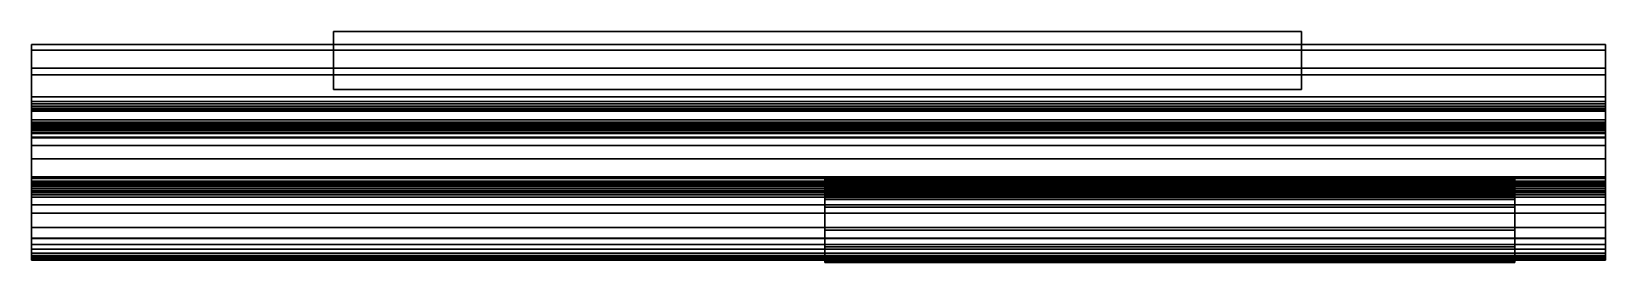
# Model space of a CAD drawing. Extents: x -26 to 26.1, y -7.6 to 0.
import ezdxf

# ---------------------------------------------------------------- set-up
doc = ezdxf.new("R2010")
doc.units = 0
doc.layers.add('DESENHO_NATU', color=4, linetype='CONTINUOUS')
doc.layers.add('METAL', color=190, linetype='CONTINUOUS')

msp = doc.modelspace()

# ---------------------------------------------------------------- meshes
at = {"layer": 'DESENHO_NATU'}
mesh = msp.add_polyface(dxfattribs=at)
corners = [(0.244, -7.416, 4.501), (23.077, -7.416, 4.501), (0.244, -7.598, 3.358), (0.244, -7.598, 3.358), (23.077, -7.598, 3.358), (23.077, -7.598, 3.358), (0.244, -7.641, 0.729), (23.077, -7.641, 0.729), (23.077, -7.489, -4.514), (0.244, -7.489, -4.514), (23.077, -7.123, -9.756), (0.244, -7.123, -9.756), (23.077, -6.568, -14.999), (0.244, -6.568, -14.999), (23.077, -5.559, -21.592), (0.244, -5.559, -21.592), (0.244, -5.486, -22.095), (23.077, -5.486, -22.095), (0.244, -5.424, -22.576), (23.077, -5.424, -22.576), (0.244, -5.373, -23.036), (23.077, -5.373, -23.036), (0.244, -5.333, -23.473), (23.077, -5.333, -23.473), (0.244, -5.198, -25.127), (23.077, -5.198, -25.127), (23.077, -5.161, -25.581), (0.244, -5.161, -25.581), (23.077, -5.126, -26.038), (0.244, -5.126, -26.038), (23.077, -5.091, -26.499), (0.244, -5.091, -26.499), (0.244, -5.057, -26.965), (23.077, -5.057, -26.965), (23.077, -4.94, -28.59), (0.244, -4.94, -28.59), (0.244, -4.903, -29.128), (23.077, -4.903, -29.128), (0.244, -4.885, -29.626), (23.077, -4.885, -29.626), (0.244, -4.887, -30.082), (23.077, -4.887, -30.082), (23.077, -4.908, -30.498), (0.244, -4.908, -30.498), (0.244, -5.029, -32.033), (23.077, -5.029, -32.033), (0.244, -5.072, -32.515), (23.077, -5.072, -32.515), (23.077, -5.126, -32.991), (0.244, -5.126, -32.991), (23.077, -5.191, -33.458), (0.244, -5.191, -33.458), (0.244, -5.265, -33.918), (23.077, -5.265, -33.918), (0.244, -5.815, -37.062), (23.077, -5.815, -37.062), (0.244, -7.545, -43.307), (23.077, -7.545, -43.307)]
mesh.append_faces([[corners[k] for k in face] for face in [(8, 9, 11, 10), (56, 57, 55, 54), (5, 3, 6, 7), (7, 6, 9, 8), (13, 12, 10, 11), (4, 1, 0, 2), (54, 55, 53, 52), (44, 45, 42, 43), (33, 32, 35, 34), (23, 22, 24, 25), (12, 13, 15, 14), (20, 22, 23, 21), (37, 34, 35, 36), (47, 45, 44, 46), (31, 32, 33, 30), (18, 20, 21, 19), (16, 18, 19, 17), (15, 16, 17, 14), (39, 37, 36, 38), (41, 39, 38, 40), (42, 41, 40, 43), (48, 47, 46, 49), (50, 48, 49, 51), (53, 50, 51, 52), (29, 31, 30, 28), (27, 29, 28, 26), (24, 27, 26, 25)]])
at = {"layer": 'METAL'}
mesh = msp.add_polyface(dxfattribs=at)
corners = [(16.014, 0, -5.089), (-16.011, 0, -5.089), (-16.011, 0, 1.971), (16.014, 0, 1.971), (16.014, -1.915, -5.089), (16.014, -1.915, 1.971), (-16.011, -1.915, 1.971), (-16.011, -1.915, -5.089), (16.014, 0, -5.089), (16.014, 0, 1.971), (16.014, -1.915, 1.971), (16.014, -1.915, -5.089), (16.014, 0, 1.971), (-16.011, 0, 1.971), (-16.011, -1.915, 1.971), (16.014, -1.915, 1.971), (-16.011, 0, 1.971), (-16.011, 0, -5.089), (-16.011, -1.915, -5.089), (-16.011, -1.915, 1.971), (-16.011, 0, -5.089), (16.014, 0, -5.089), (16.014, -1.915, -5.089), (-16.011, -1.915, -5.089)]
mesh.append_faces([[corners[k] for k in face] for face in [(0, 1, 2, 3), (4, 5, 6, 7), (8, 9, 10, 11), (12, 13, 14, 15), (16, 17, 18, 19), (20, 21, 22, 23)]])
mesh = msp.add_polyface(dxfattribs=at)
corners = [(-26, -4.86, 5.971), (-26, -4.86, 5.971), (-26, -4.86, 5.971), (26.072, -4.86, 5.971), (26.072, -4.86, 5.971), (-26, -3.767, 5.879), (-26, -3.767, 5.879), (-26, -3.767, 5.879), (26.072, -3.767, 5.879), (26.072, -3.767, 5.879), (26.072, -3.767, 5.879), (-26, -6.006, 5.808), (-26, -6.006, 5.808), (-26, -6.006, 5.808), (26.072, -6.006, 5.808), (26.072, -6.006, 5.808), (26.072, -6.006, 5.808), (-26, -3.349, 5.601), (-26, -3.349, 5.601), (-26, -3.349, 5.601), (26.072, -3.349, 5.601), (26.072, -3.349, 5.601), (26.072, -3.349, 5.601), (-26, -6.831, 5.318), (-26, -6.831, 5.318), (-26, -6.831, 5.318), (26.072, -6.831, 5.318), (26.072, -6.831, 5.318), (26.072, -6.831, 5.318), (-26, -3.054, 5.137), (-26, -3.054, 5.137), (-26, -3.054, 5.137), (26.072, -3.054, 5.137), (26.072, -3.054, 5.137), (26.072, -3.054, 5.137), (-26, -7.335, 4.501), (-26, -7.335, 4.501), (-26, -7.335, 4.501), (26.072, -7.335, 4.501), (26.072, -7.335, 4.501), (26.072, -7.335, 4.501), (-26, -7.517, 3.358), (-26, -7.517, 3.358), (-26, -7.517, 3.358), (26.072, -7.517, 3.358), (26.072, -7.517, 3.358), (26.072, -7.517, 3.358), (-26, -7.56, 0.729), (-26, -7.56, 0.729), (-26, -1.211, 0.729), (-26, -1.211, 0.729), (26.072, -7.56, 0.729), (26.072, -7.56, 0.729), (26.072, -1.211, 0.729), (26.072, -1.211, 0.729), (-26, -0.428, -4.514), (-26, -0.428, -4.514), (26.072, -7.407, -4.514), (26.072, -7.407, -4.514), (-26, -7.407, -4.514), (-26, -7.407, -4.514), (26.072, -0.428, -4.514), (26.072, -0.428, -4.514), (-26, -0.616, -9.756), (-26, -0.616, -9.756), (26.072, -7.041, -9.756), (26.072, -7.041, -9.756), (-26, -7.041, -9.756), (-26, -7.041, -9.756), (26.072, -0.616, -9.756), (26.072, -0.616, -9.756), (-26, -1.431, -14.999), (-26, -1.431, -14.999), (26.072, -6.486, -14.999), (26.072, -6.486, -14.999), (-26, -6.486, -14.999), (-26, -6.486, -14.999), (26.072, -1.431, -14.999), (26.072, -1.431, -14.999), (-26, -2.162, -21.592), (-26, -2.162, -21.592), (26.072, -5.478, -21.592), (26.072, -5.478, -21.592), (-26, -5.478, -21.592), (-26, -5.478, -21.592), (26.072, -2.162, -21.592), (26.072, -2.162, -21.592), (-26, -5.404, -22.095), (-26, -5.404, -22.095), (-26, -2.922, -22.095), (-26, -2.922, -22.095), (26.072, -5.404, -22.095), (26.072, -5.404, -22.095), (26.072, -2.922, -22.095), (26.072, -2.922, -22.095), (-26, -5.342, -22.576), (-26, -5.342, -22.576), (-26, -3.201, -22.576), (-26, -3.201, -22.576), (26.072, -5.342, -22.576), (26.072, -5.342, -22.576), (26.072, -3.201, -22.576), (26.072, -3.201, -22.576), (-26, -5.291, -23.036), (-26, -5.291, -23.036), (-26, -2.999, -23.036), (-26, -2.999, -23.036), (26.072, -5.291, -23.036), (26.072, -5.291, -23.036), (26.072, -2.999, -23.036), (26.072, -2.999, -23.036), (-26, -5.251, -23.473), (-26, -5.251, -23.473), (-26, -2.315, -23.473), (-26, -2.315, -23.473), (26.072, -5.251, -23.473), (26.072, -5.251, -23.473), (26.072, -2.315, -23.473), (26.072, -2.315, -23.473), (-26, -5.116, -25.127), (-26, -5.116, -25.127), (-26, -2.391, -25.127), (-26, -2.391, -25.127), (26.072, -5.116, -25.127), (26.072, -5.116, -25.127), (26.072, -2.391, -25.127), (26.072, -2.391, -25.127), (-26, -3.12, -25.581), (-26, -3.12, -25.581), (26.072, -5.08, -25.581), (26.072, -5.08, -25.581), (-26, -5.08, -25.581), (-26, -5.08, -25.581), (26.072, -3.12, -25.581), (26.072, -3.12, -25.581), (-26, -3.376, -26.038), (-26, -3.376, -26.038), (26.072, -5.044, -26.038), (26.072, -5.044, -26.038), (-26, -5.044, -26.038), (-26, -5.044, -26.038), (26.072, -3.376, -26.038), (26.072, -3.376, -26.038), (-26, -3.159, -26.499), (-26, -3.159, -26.499), (26.072, -5.009, -26.499), (26.072, -5.009, -26.499), (-26, -5.009, -26.499), (-26, -5.009, -26.499), (26.072, -3.159, -26.499), (26.072, -3.159, -26.499), (-26, -4.975, -26.965), (-26, -4.975, -26.965), (-26, -2.471, -26.965), (-26, -2.471, -26.965), (26.072, -4.975, -26.965), (26.072, -4.975, -26.965), (26.072, -2.471, -26.965), (26.072, -2.471, -26.965), (-26, -2.536, -28.59), (-26, -2.536, -28.59), (26.072, -4.859, -28.59), (26.072, -4.859, -28.59), (-26, -4.859, -28.59), (-26, -4.859, -28.59), (26.072, -2.536, -28.59), (26.072, -2.536, -28.59), (-26, -4.821, -29.128), (-26, -4.821, -29.128), (-26, -3.267, -29.128), (-26, -3.267, -29.128), (26.072, -4.821, -29.128), (26.072, -4.821, -29.128), (26.072, -3.267, -29.128), (26.072, -3.267, -29.128), (-26, -4.803, -29.626), (-26, -4.803, -29.626), (-26, -3.518, -29.626), (-26, -3.518, -29.626), (26.072, -4.803, -29.626), (26.072, -4.803, -29.626), (26.072, -3.518, -29.626), (26.072, -3.518, -29.626), (-26, -4.805, -30.082), (-26, -4.805, -30.082), (-26, -3.29, -30.082), (-26, -3.29, -30.082), (26.072, -4.805, -30.082), (26.072, -4.805, -30.082), (26.072, -3.29, -30.082), (26.072, -3.29, -30.082), (-26, -2.582, -30.498), (-26, -2.582, -30.498), (26.072, -4.826, -30.498), (26.072, -4.826, -30.498), (-26, -4.826, -30.498), (-26, -4.826, -30.498), (26.072, -2.582, -30.498), (26.072, -2.582, -30.498), (-26, -4.947, -32.033), (-26, -4.947, -32.033), (-26, -2.568, -32.033), (-26, -2.568, -32.033), (26.072, -4.947, -32.033), (26.072, -4.947, -32.033), (26.072, -2.568, -32.033), (26.072, -2.568, -32.033), (-26, -4.991, -32.515), (-26, -4.991, -32.515), (-26, -3.27, -32.515), (-26, -3.27, -32.515), (26.072, -4.991, -32.515), (26.072, -4.991, -32.515), (26.072, -3.27, -32.515), (26.072, -3.27, -32.515), (-26, -3.499, -32.991), (-26, -3.499, -32.991), (26.072, -5.045, -32.991), (26.072, -5.045, -32.991), (-26, -5.045, -32.991), (-26, -5.045, -32.991), (26.072, -3.499, -32.991), (26.072, -3.499, -32.991), (-26, -3.255, -33.458), (-26, -3.255, -33.458), (26.072, -5.109, -33.458), (26.072, -5.109, -33.458), (-26, -5.109, -33.458), (-26, -5.109, -33.458), (26.072, -3.255, -33.458), (26.072, -3.255, -33.458), (-26, -5.183, -33.918), (-26, -5.183, -33.918), (-26, -2.538, -33.918), (-26, -2.538, -33.918), (26.072, -5.183, -33.918), (26.072, -5.183, -33.918), (26.072, -2.538, -33.918), (26.072, -2.538, -33.918), (-26, -5.734, -37.062), (-26, -5.734, -37.062), (-26, -2.465, -37.062), (-26, -2.465, -37.062), (26.072, -5.734, -37.062), (26.072, -5.734, -37.062), (26.072, -2.465, -37.062), (26.072, -2.465, -37.062), (-26, -2.631, -39.14), (-26, -2.631, -39.14), (-26, -2.631, -39.14), (26.072, -2.631, -39.14), (26.072, -2.631, -39.14), (26.072, -2.631, -39.14), (-26, -3.111, -40.642), (-26, -3.111, -40.642), (-26, -3.111, -40.642), (26.072, -3.111, -40.642), (26.072, -3.111, -40.642), (26.072, -3.111, -40.642), (-26, -4.213, -42.333), (-26, -4.213, -42.333), (-26, -4.213, -42.333), (26.072, -4.213, -42.333), (26.072, -4.213, -42.333), (26.072, -4.213, -42.333), (-26, -7.464, -43.307), (-26, -7.464, -43.307), (-26, -7.464, -43.307), (26.072, -7.464, -43.307), (26.072, -7.464, -43.307), (26.072, -7.464, -43.307), (-26, -5.733, -43.492), (-26, -5.733, -43.492), (-26, -5.733, -43.492), (26.072, -5.733, -43.492), (26.072, -5.733, -43.492), (26.072, -5.733, -43.492), (-26, -7.515, -43.665), (-26, -7.515, -43.665), (-26, -7.515, -43.665), (26.072, -7.515, -43.665), (26.072, -7.515, -43.665), (26.072, -7.515, -43.665), (-26, -7.428, -43.896), (-26, -7.428, -43.896), (-26, -7.428, -43.896), (26.072, -7.428, -43.896), (26.072, -7.428, -43.896), (26.072, -7.428, -43.896), (-26, -6.843, -43.977), (-26, -6.843, -43.977), (-26, -6.843, -43.977), (26.072, -6.843, -43.977), (26.072, -6.843, -43.977), (26.072, -6.843, -43.977), (-26, -7.205, -44), (-26, -7.205, -44), (-26, -7.205, -44), (26.072, -7.205, -44), (26.072, -7.205, -44), (26.072, -7.205, -44)]
mesh.append_faces([[corners[k] for k in face] for face in [(55, 61, 70, 64), (251, 248, 242, 246), (58, 60, 68, 66), (265, 268, 243, 239), (62, 57, 65, 69), (244, 250, 245, 245), (241, 247, 240, 240), (67, 59, 56, 63), (30, 33, 53, 49), (49, 53, 61, 55), (78, 72, 64, 70), (45, 42, 48, 52), (52, 48, 60, 58), (76, 74, 66, 68), (34, 46, 51, 54), (54, 51, 57, 62), (73, 77, 69, 65), (47, 43, 31, 50), (59, 47, 50, 56), (63, 71, 75, 67), (254, 249, 252, 257), (260, 255, 258, 263), (272, 261, 264, 275), (276, 293, 290, 273), (280, 269, 266, 277), (287, 282, 279, 284), (299, 288, 285, 296), (294, 300, 297, 291), (14, 3, 1, 11), (26, 15, 12, 23), (38, 27, 24, 35), (44, 39, 36, 41), (17, 6, 8, 20), (29, 18, 21, 32), (246, 242, 233, 237), (239, 243, 235, 231), (236, 244, 245, 238), (241, 240, 232, 234), (206, 202, 191, 197), (199, 203, 193, 195), (194, 204, 205, 198), (201, 200, 196, 192), (153, 157, 166, 160), (156, 152, 164, 162), (158, 155, 161, 165), (154, 159, 163, 151), (113, 117, 126, 122), (116, 112, 120, 124), (118, 115, 123, 125), (114, 121, 119, 111), (72, 78, 86, 80), (74, 76, 84, 82), (77, 73, 81, 85), (83, 75, 71, 79), (109, 117, 113, 105), (170, 160, 166, 174), (104, 112, 116, 108), (172, 162, 164, 168), (107, 115, 118, 110), (173, 165, 161, 171), (167, 163, 159, 169), (106, 114, 111, 103), (210, 202, 206, 214), (211, 203, 199, 207), (213, 205, 204, 212), (208, 200, 201, 209), (149, 157, 153, 143), (148, 152, 156, 146), (145, 155, 158, 150), (131, 119, 121, 127), (102, 109, 105, 98), (94, 102, 98, 90), (86, 94, 90, 80), (178, 170, 174, 182), (185, 178, 182, 189), (191, 185, 189, 197), (96, 104, 108, 100), (88, 96, 100, 92), (84, 88, 92, 82), (180, 172, 168, 176), (187, 180, 176, 183), (193, 187, 183, 195), (99, 107, 110, 101), (91, 99, 101, 93), (81, 91, 93, 85), (181, 173, 171, 179), (190, 181, 179, 188), (198, 190, 188, 194), (175, 167, 169, 177), (184, 175, 177, 186), (196, 184, 186, 192), (97, 106, 103, 95), (89, 97, 95, 87), (79, 89, 87, 83), (215, 210, 214, 221), (223, 215, 221, 229), (233, 223, 229, 237), (217, 211, 207, 219), (225, 217, 219, 227), (235, 225, 227, 231), (222, 213, 212, 218), (230, 222, 218, 226), (238, 230, 226, 236), (220, 208, 209, 216), (228, 220, 216, 224), (232, 228, 224, 234), (142, 149, 143, 136), (134, 142, 136, 128), (126, 134, 128, 122), (140, 148, 146, 138), (132, 140, 138, 130), (120, 132, 130, 124), (137, 145, 150, 141), (129, 137, 141, 133), (123, 129, 133, 125), (139, 131, 127, 135), (147, 139, 135, 144), (151, 147, 144, 154), (281, 286, 298, 298), (295, 283, 278, 278), (281, 298, 292, 270), (295, 278, 267, 289), (270, 292, 274, 244), (271, 289, 267, 240), (244, 274, 262, 262), (259, 271, 240, 240), (244, 262, 256, 256), (253, 259, 240, 240), (244, 256, 250, 250), (247, 253, 240, 240), (22, 40, 46, 34), (37, 19, 31, 43), (22, 9, 28, 40), (25, 7, 19, 37), (4, 10, 5, 0), (13, 2, 7, 25), (4, 16, 28, 10)]])

doc.saveas('drawing.dxf')
